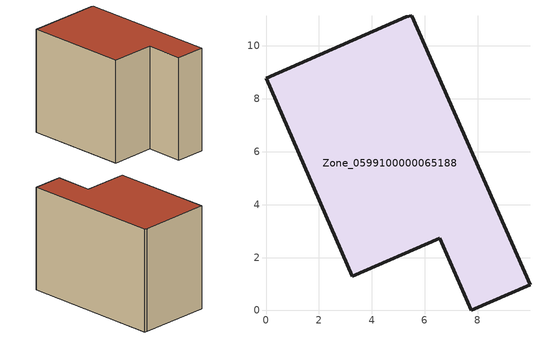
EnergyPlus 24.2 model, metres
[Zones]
Zone_0599100000065188
 floor ground (C_G): 5.31,11.1 5.51,11.14 9.98,0.97 7.76,0 6.56,2.73 3.27,1.29 0,8.77 z0
 wall outside (C_F): 3.27,1.29 6.56,2.73 7.76,0 9.98,0.97 5.51,11.14 5.31,11.1 0,8.77 3.27,1.29 z0:8.25
 roof outside (C_R): 9.98,0.97 5.51,11.14 5.31,11.1 0,8.77 3.27,1.29 6.56,2.73 7.76,0 z8.25
[BUILDING]
Pand.0599100000065188: North Axis=0; Terrain=City; Loads Convergence Tolerance Value=0.04; Temperature Convergence Tolerance Value=0.4; Solar Distribution=FullExterior; Maximum Number of Warmup Days=25; Minimum Number of Warmup Days=1
[Site:Location]
Rotterdam.The.Hague.AP_ZH_NLD Design_Conditions: Latitude=51.96; Longitude=4.45; Time Zone=1; Elevation=-4.5
[SITE:GROUNDTEMPERATURE:BUILDINGSURFACE]
18, 18, 18, 18, 18, 18, 18, 18, 18, 18, 18, 18
[MATERIAL] Thermal Absorptance=0.9; Solar Absorptance=0.7; Visible Absorptance=0.7
Name | Roughness | Thickness | Conductivity | Density | Specific Heat
G.TI.1975-1991 | MediumSmooth | 0.15 | 0.288461 | 540 | 1210
F.TI.1975-1991 | Rough | 0.3 | 0.230769 | 1920 | 840
R.TI.1975-1991 | MediumRough | 0.2 | 0.153846 | 1500 | 1000
[CONSTRUCTION]
C_G: G.TI.1975-1991
C_F: F.TI.1975-1991
C_R: R.TI.1975-1991
[ZONE]
Zone_0599100000065188: Type=1; Multiplier=1; Ceiling Height=Autocalculate; Volume=Autocalculate; Floor Area=autocalculate; Part of Total Floor Area=Yes
[ZONEINFILTRATION:DESIGNFLOWRATE]
Infil_Zone_0599100000065188: Zone or ZoneList or Space or SpaceList=Zone_0599100000065188; Schedule=AlwaysOn; Design Flow Rate Calculation Method=Flow/Area; Flow Rate per Floor Area=0.003; Constant Term Coefficient=1; Temperature Term Coefficient=0; Velocity Term Coefficient=0; Velocity Squared Term Coefficient=0
[HVACTEMPLATE:ZONE:IDEALLOADSAIRSYSTEM]
Zone_0599100000065188: Maximum Heating Supply Air Temperature=50; Minimum Cooling Supply Air Temperature=13; Maximum Heating Supply Air Humidity Ratio=0.0156; Minimum Cooling Supply Air Humidity Ratio=0.0077; Heating Limit=NoLimit; Cooling Limit=NoLimit; Dehumidification Control Type=ConstantSensibleHeatRatio; Cooling Sensible Heat Ratio=0.7; Dehumidification Setpoint=60; Humidification Control Type=None; Humidification Setpoint=30; Outdoor Air Method=None; Outdoor Air Flow Rate per Person=0.00944; Outdoor Air Flow Rate per Zone Floor Area=0; Outdoor Air Flow Rate per Zone=0; Demand Controlled Ventilation Type=None; Outdoor Air Economizer Type=NoEconomizer; Heat Recovery Type=None; Sensible Heat Recovery Effectiveness=0.7; Latent Heat Recovery Effectiveness=0.65
[ZONECONTROL:THERMOSTAT]
ThermostatControl_Zone_0599100000065188: Zone or ZoneList=Zone_0599100000065188; Control Type Schedule=DualSetpointControlType; Control 1=Thermostat_Zone_0599100000065188; Temperature Difference Between Cutout And Setpoint=0
[THERMOSTATSETPOINT:DUALSETPOINT]
Thermostat_Zone_0599100000065188: Heating Setpoint Temperature Schedule=HeatingSetpoint_Zone_0599100000065188; Cooling Setpoint Temperature Schedule=CoolingSetpoint_Zone_0599100000065188
[SCHEDULE:COMPACT]
HeatingSetpoint_Zone_0599100000065188: Through: 12/31, For: AllDays, Until: 24:00, 21
CoolingSetpoint_Zone_0599100000065188: Through: 12/31, For: AllDays, Until: 24:00, 24
DualSetpointControlType: Through: 12/31, For: AllDays, Until: 24:00, 4
AlwaysOn: Through: 12/31, For: AllDays, Until: 24:00, 1
